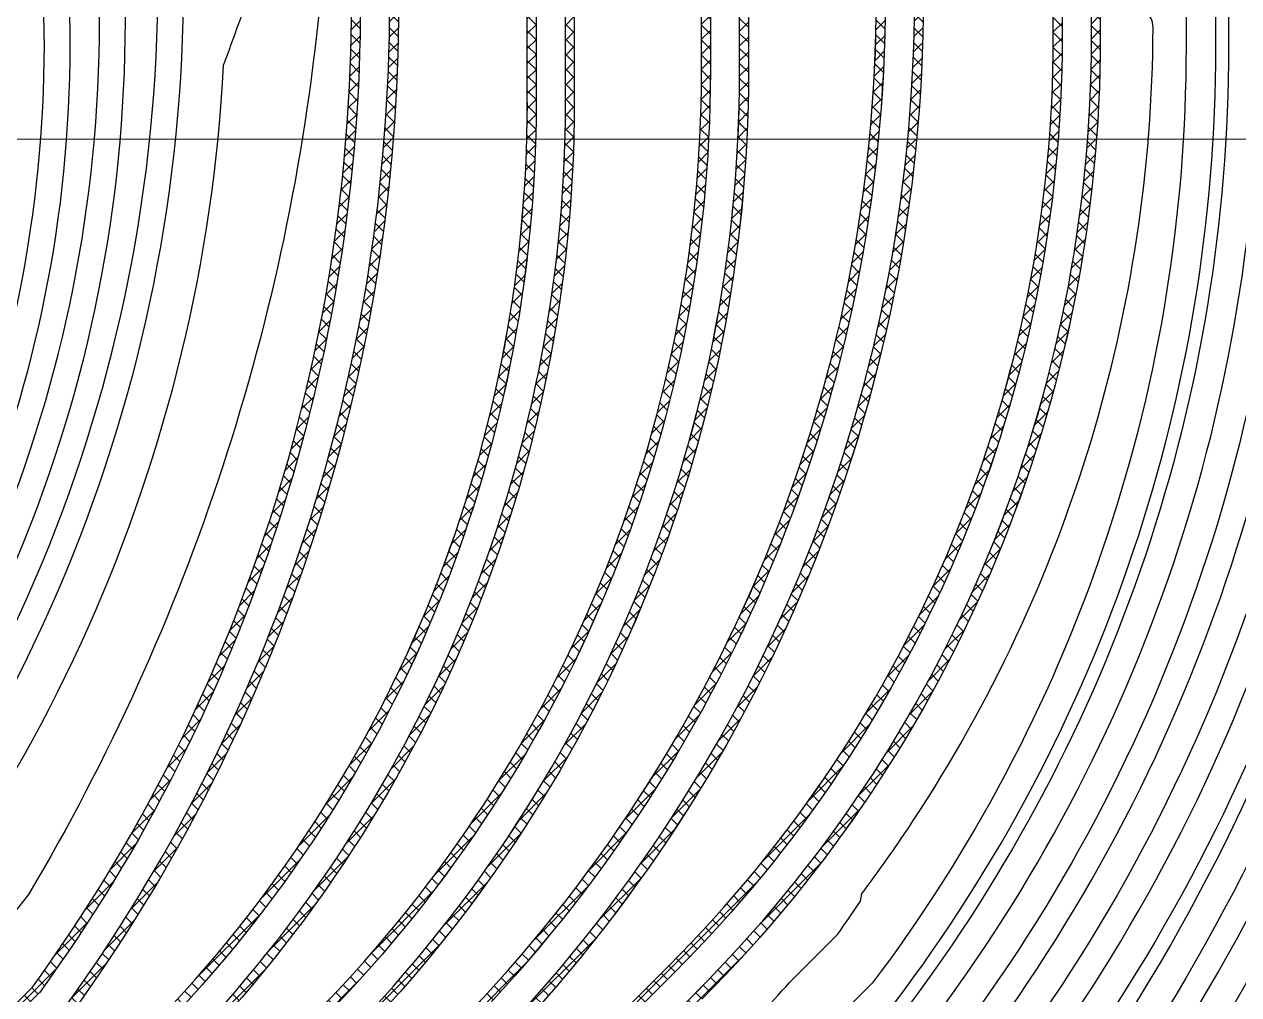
# Model space of a CAD drawing. Extents: x 3811 to 4077, y -444 to -307.
# Drawn here: x 3963.96 to 3971.24, y -383.53 to -377.71 of the extents above; entities that cross this region are included whole.
import ezdxf

# ---------------------------------------------------------------- set-up
doc = ezdxf.new("R2010")
doc.units = 0
doc.layers.add('gbr-dxf', color=7, linetype='Continuous')
doc.layers.add('備註', color=1, linetype='Continuous', lineweight=9)

# ---------------------------------------------------------------- blocks, each defined once
blk = doc.blocks.new('1')
at = {"layer": '備註', "linetype": 'Continuous'}
h = blk.add_hatch(dxfattribs=at)
h.set_pattern_fill('ANSI37', color=3, scale=0.02, style=0)
h.paths.add_polyline_path([(4286.9204, -448.5773), (4286.9204, -445.413, -0.038469), (4286.9207, -445.409, -0.005741), (4286.9224, -445.2641, -0.012911), (4286.9224, -445.263, -0.192745), (4288.774, -440.9383), (4288.7742, -440.9381), (4290.6805, -439.0318, -0.022179), (4290.6819, -439.0301, -0.012999), (4290.6827, -439.0293, 0.198866), (4293.0571, -433.2981, -0.012999), (4293.057, -433.2969), (4293.057, -433.0422, 0.126703), (4293.0538, -433.0328, -0.238292), (4293.0451, -432.9984), (4293.0501, -432.9758), (4293.0503, -432.9752, -0.002638), (4293.0512, -432.9711, 0.052598), (4293.0607, -432.8805, -0.01044), (4293.0608, -432.8791, 0.052723), (4293.0509, -432.7883, -0.061206), (4293.0482, -432.7668), (4293.0482, -432.7668), (4293.0482, -432.2334), (4293.226, -432.2334), (4293.226, -432.6749, -0.009209), (4293.226, -432.6779), (4293.226, -432.7668, -0.169291), (4293.2068, -432.822, 0.043546), (4293.1661, -432.8856, 0.006989), (4293.1641, -432.8943), (4293.1641, -432.8943, 0.108919), (4293.1586, -432.9009, -0.041884), (4293.1584, -432.9012, 0.053171), (4293.1281, -432.9882, -0.002636), (4293.1272, -432.9923, -0.011867), (4293.1268, -432.9938), (4293.1219, -433.0155, -0.117232), (4293.114, -433.0319), (4293.114, -433.0319, 0.146349), (4293.11, -433.0427), (4293.11, -433.2957, -0.012999), (4293.1101, -433.2969, -0.198807), (4290.7224, -439.0646, -0.03099), (4290.7202, -439.067), (4290.7202, -439.067), (4288.8117, -440.9756), (4288.8114, -440.9758, 0.192697), (4286.9754, -445.2631, -0.012911), (4286.9754, -445.2642, 0.005907), (4286.9737, -445.4121, -0.050361), (4286.9734, -445.4173), (4286.9734, -448.5585, -0.036092), (4286.9734, -448.5587, 0.180687), (4286.9787, -448.5717), (4286.9936, -448.5865, -0.042428), (4286.9938, -448.5867, 0.147346), (4287.0042, -448.5918, -0.171376), (4287.028, -448.6026, 0.128411), (4287.1599, -448.6765, -0.015423), (4287.162, -448.6771, -0.266442), (4287.2236, -448.7407, 0.071546), (4287.2262, -448.7457), (4287.2263, -448.7457), (4287.2263, -448.7605, -0.007106), (4287.2263, -448.7626), (4287.2263, -449.0124, -0.007121), (4287.2263, -449.0145), (4287.2263, -449.2791), (4287.0485, -449.2791), (4287.0485, -449.2735), (4287.0485, -449.2735), (4287.0485, -448.7767, 0.118025), (4286.9734, -448.6595, -0.183096), (4286.9614, -448.6343, 0.134987), (4286.9568, -448.6247), (4286.9291, -448.597, -0.212453)])
h.paths.add_polyline_path([(4286.6817, -448.5885, -0.027768), (4286.6918, -448.6181), (4286.6918, -448.6218, 0.063503), (4286.6926, -448.6284), (4286.7018, -448.6818, -0.010797), (4286.7021, -448.6938, 0.010183), (4286.7021, -448.6951), (4286.7021, -448.6954, -0.108314), (4286.6996, -448.7036), (4286.6995, -448.7038), (4286.6995, -448.7038, 0.215605), (4286.6995, -448.7059), (4286.699, -448.7361, 0.0273), (4286.6985, -448.7457), (4286.6985, -448.7457), (4286.6985, -448.7457), (4286.6985, -448.7655), (4286.6985, -448.7655), (4286.6985, -449.2735), (4286.6985, -449.2735), (4286.6985, -449.2791), (4286.8763, -449.2791), (4286.8763, -449.0145, 0.007121), (4286.8763, -449.0124), (4286.8763, -448.7457, 0.228558), (4286.8428, -448.6761), (4286.8424, -448.6758, -0.131355), (4286.7549, -448.559, 0.079704), (4286.7485, -448.5484, -0.146239), (4286.7448, -448.5375, 0.036092), (4286.7448, -448.5373), (4286.7448, -445.2679, 0.087957), (4286.7466, -445.2589, -0.192757), (4288.6497, -440.8139), (4290.5584, -438.9052), (4290.5584, -438.9052), (4290.5585, -438.9052, 0.198869), (4292.8814, -433.298, 0.013079), (4292.8815, -433.2969), (4292.8815, -433.0426, -0.144789), (4292.8853, -433.032, 0.174547), (4292.8944, -433.0069), (4292.8944, -432.9862, 0.021595), (4292.8942, -432.9829, 0.067298), (4292.889, -432.9518, 0.081765), (4292.8841, -432.9401), (4292.8755, -432.9262, -0.042283), (4292.8691, -432.8532, 0.010351), (4292.8691, -432.8519, -0.040896), (4292.8749, -432.7812), (4292.875, -432.7804, 0.038766), (4292.8761, -432.7668), (4292.8761, -432.6779), (4292.8761, -432.2334), (4292.6983, -432.2334), (4292.6983, -432.239), (4292.6982, -432.239), (4292.6982, -432.7478), (4292.6983, -432.748), (4292.6983, -432.7668, 0.23908), (4292.7346, -432.8385, 0.06729), (4292.7351, -432.8389, -0.115876), (4292.7408, -432.8461), (4292.7408, -432.8461, -0.046487), (4292.7597, -432.9045), (4292.7807, -432.9119, -0.252788), (4292.7919, -432.9273), (4292.7925, -432.9332, 0.12341), (4292.7984, -432.9514), (4292.8009, -432.9554, 0.01812), (4292.8096, -432.9914, 0.061967), (4292.8134, -433.0003, -0.102406), (4292.8156, -433.0081, 0.03609), (4292.8156, -433.0084, 0.160481), (4292.8242, -433.0314, 0.055776), (4292.8245, -433.0319, -0.152992), (4292.8284, -433.0432, 0.036092), (4292.8285, -433.0434), (4292.8285, -433.2958, 0.01306), (4292.8284, -433.2969, -0.198906), (4290.521, -438.8677), (4290.521, -438.8677), (4290.521, -438.8677), (4288.6122, -440.7765), (4288.6121, -440.7765), (4288.6121, -440.7765, 0.192447), (4286.6938, -445.2499, 0.098806), (4286.6918, -445.2601), (4286.6918, -448.5373, 0.037059), (4286.6918, -448.5376, -0.152635), (4286.6878, -448.5488, 0.27377)])
h.paths.add_polyline_path([(4283.8869, -448.557, -0.172995), (4283.8958, -448.5321), (4283.8958, -448.532, 0.146349), (4283.8998, -448.5212), (4283.8998, -446.4176, -0.040138), (4283.9001, -446.4134, -0.198769), (4286.2625, -440.714), (4286.2627, -440.7138), (4287.5098, -439.4667), (4287.5098, -439.4666), (4287.5098, -439.4666, 0.198907), (4289.9036, -433.6873, -0.016872), (4289.9037, -433.6857), (4289.9037, -432.973, -0.036092), (4289.9036, -432.9727, 0.141335), (4289.9002, -432.9621, -0.212319), (4289.891, -432.9315), (4289.9029, -432.8387), (4289.9002, -432.786, -0.054356), (4289.8981, -432.7668), (4289.8981, -432.6779, -0.007121), (4289.8981, -432.6758), (4289.8981, -432.239), (4289.8982, -432.239), (4289.8982, -432.2334), (4290.076, -432.2334), (4290.076, -432.7668), (4290.0759, -432.7668), (4290.0759, -432.7668, -0.3159), (4290.0172, -432.8504, 0.141143), (4290.0088, -432.8577, -0.033597), (4290.0087, -432.8578), (4289.9797, -432.9056, 0.059391), (4289.978, -432.91, -0.029996), (4289.9675, -432.949, -0.090958), (4289.9606, -432.9614), (4289.9606, -432.9614, 0.141804), (4289.9567, -432.9718), (4289.9567, -433.687, -0.016893), (4289.9566, -433.6886, -0.198865), (4287.5473, -439.5041), (4287.5473, -439.5041), (4287.5473, -439.5041), (4286.3002, -440.7512), (4286.2999, -440.7515, 0.198902), (4283.9531, -446.4175, -0.026722), (4283.953, -446.4202, -0.016159), (4283.9528, -446.4218), (4283.9528, -448.5203, -0.048029), (4283.9528, -448.5207, 0.152992), (4283.9568, -448.532), (4283.9569, -448.5321, -0.092649), (4283.9638, -448.5448, -0.002776), (4283.9648, -448.548, 0.055059), (4283.9954, -448.6144, -0.039851), (4283.9956, -448.6146, 0.137615), (4284.0038, -448.6217), (4284.0038, -448.6217), (4284.0038, -448.6218), (4284.0052, -448.6245, 0.441021), (4284.0052, -448.6245), (4284.0052, -448.6245), (4284.0139, -448.6418, 0.037742), (4284.0468, -448.6796, -0.212517), (4284.0762, -448.7457), (4284.0762, -448.8346, -0.007121), (4284.0762, -448.8367), (4284.0762, -449.2791), (4283.8984, -449.2791), (4283.8984, -449.2735), (4283.8984, -449.2735), (4283.8984, -448.7655), (4283.8984, -448.7649), (4283.8984, -448.7457), (4283.8984, -448.7457), (4283.8984, -448.7457, -0.040316), (4283.8996, -448.7314, -0.010149), (4283.8998, -448.7302), (4283.9034, -448.6386, 0.050913), (4283.8899, -448.5724), (4283.8893, -448.5705, -0.088155)])
h.paths.add_polyline_path([(4283.5483, -448.8346, 0.009209), (4283.5484, -448.8376), (4283.5484, -449.2735), (4283.5484, -449.2735), (4283.5484, -449.2791), (4283.7262, -449.2791), (4283.7262, -448.7457), (4283.7261, -448.7457, 0.019469), (4283.7259, -448.7389), (4283.731, -448.5973), (4283.731, -448.5973, -0.396062), (4283.731, -448.5972), (4283.731, -448.5956), (4283.731, -448.5955), (4283.731, -448.5955, -0.135041), (4283.7306, -448.5849), (4283.7306, -448.5847, -0.012549), (4283.7352, -448.5689, 0.254191), (4283.7282, -448.532), (4283.7282, -448.532, -0.146437), (4283.7243, -448.5212), (4283.7243, -446.4177, 0.016923), (4283.7242, -446.4161, -0.198862), (4286.1381, -440.5897), (4286.1383, -440.5895), (4287.3855, -439.3423), (4287.3855, -439.3423), (4287.3855, -439.3423, 0.198917), (4289.7281, -433.6871, 0.016923), (4289.728, -433.6854), (4289.728, -433.0099, -0.152918), (4289.732, -432.9987), (4289.732, -432.9987, 0.175279), (4289.7409, -432.9734), (4289.7409, -432.9508, 0.145547), (4289.7353, -432.9291), (4289.7249, -432.8514), (4289.7257, -432.7734, 0.018935), (4289.7259, -432.7668), (4289.7259, -432.7668), (4289.7259, -432.7668), (4289.7259, -432.747), (4289.7259, -432.239), (4289.7259, -432.2334), (4289.5481, -432.2334), (4289.5481, -432.239), (4289.5481, -432.6758, 0.007121), (4289.5481, -432.6779), (4289.5481, -432.7668, 0.194527), (4289.5731, -432.8286, -0.111015), (4289.6635, -432.9841, 0.105582), (4289.671, -432.9987), (4289.671, -432.9987, -0.152929), (4289.675, -433.01, 0.036092), (4289.675, -433.0102), (4289.675, -433.686, 0.013079), (4289.675, -433.6871, 0.020044), (4289.6751, -433.6891, -0.198851), (4287.3481, -439.3048), (4287.348, -439.3048), (4287.348, -439.3048), (4286.1008, -440.552), (4286.1006, -440.5522, 0.198871), (4283.6712, -446.4164, 0.013079), (4283.6712, -446.4175), (4283.6712, -446.4178, 0.020066), (4283.6713, -446.4198), (4283.6713, -448.5207, -0.150332), (4283.6674, -448.5318, 0.096433), (4283.6602, -448.5449, -0.122485), (4283.5758, -448.6814, 0.204905), (4283.5483, -448.7457)])
h.paths.add_polyline_path([(4285.6484, -449.2791), (4285.6484, -448.7457), (4285.6485, -448.7457), (4285.6485, -448.7457, -0.186162), (4285.6715, -448.686, -0.011402), (4285.6725, -448.6848, 0.113626), (4285.759, -448.5364, -0.002685), (4285.7601, -448.5329, -0.098981), (4285.7673, -448.5193), (4285.7673, -448.5192, 0.152897), (4285.7713, -448.508, -0.05707), (4285.7713, -448.5074), (4285.7713, -445.9316, -0.020066), (4285.7713, -445.9296, -0.198906), (4288.0516, -440.4245), (4288.0516, -440.4245), (4288.0516, -440.4245), (4289.1865, -439.2896), (4289.1865, -439.2896), (4289.1865, -439.2896, 0.198918), (4291.7675, -433.0586, -0.01306), (4291.7675, -433.0575), (4291.7675, -433.0224, -0.048029), (4291.7675, -433.022, 0.145602), (4291.7638, -433.0112, -0.124838), (4291.7554, -432.9938, -0.014226), (4291.7548, -432.9919, -0.038028), (4291.741, -432.9152), (4291.7076, -432.8549, 0.133018), (4291.7001, -432.8477, -0.293511), (4291.6482, -432.7668), (4291.6481, -432.7668), (4291.6481, -432.2334), (4291.8259, -432.2334), (4291.8259, -432.6758, -0.007106), (4291.826, -432.6779), (4291.826, -432.7668, -0.044204), (4291.8246, -432.7824), (4291.8245, -432.7831, 0.019404), (4291.8196, -432.8163), (4291.833, -432.9171, -0.04233), (4291.8333, -432.9237), (4291.8333, -432.9858, -0.171575), (4291.8246, -433.0106), (4291.8245, -433.0107, 0.152897), (4291.8205, -433.022), (4291.8205, -433.0586, -0.013079), (4291.8205, -433.0598, -0.198885), (4289.224, -439.327), (4289.224, -439.3271), (4289.2239, -439.3271), (4288.0891, -440.4619), (4288.0891, -440.462), (4288.089, -440.462, 0.198837), (4285.8243, -445.9276, -0.020022), (4285.8243, -445.9296), (4285.8243, -448.5091, 0.126649), (4285.8277, -448.5185, -0.255471), (4285.8355, -448.5554, -0.002709), (4285.8344, -448.5591, 0.019111), (4285.8274, -448.5873), (4285.8262, -448.7416, -0.011961), (4285.8263, -448.7457), (4285.8263, -448.8346, -0.009235), (4285.8262, -448.8375), (4285.8262, -449.2791)])
h.paths.add_polyline_path([(4284.5984, -449.2791), (4284.5984, -448.7457), (4284.5984, -448.7457), (4284.5984, -448.7457, -0.181251), (4284.6203, -448.6873, -0.01195), (4284.6214, -448.686, 0.113438), (4284.71, -448.5278, -0.100452), (4284.7172, -448.5139), (4284.7173, -448.5139, 0.152897), (4284.7213, -448.5026, -0.037059), (4284.7213, -448.5023), (4284.7213, -446.3639, -0.013079), (4284.7213, -446.3628, -0.198867), (4287.2147, -440.3439), (4287.2149, -440.3437), (4288.3589, -439.1997), (4288.3589, -439.1997), (4288.3589, -439.1997, 0.198919), (4290.7192, -433.5016, -0.01306), (4290.7192, -433.5005), (4290.7192, -432.9778, 0.141403), (4290.7158, -432.9672, -0.106282), (4290.7079, -432.9527, 0.037341), (4290.6916, -432.9145, 0.121014), (4290.6851, -432.9076), (4290.685, -432.9076), (4290.669, -432.8781, 0.05425), (4290.6283, -432.8336, -0.021193), (4290.626, -432.8313, -0.205959), (4290.5982, -432.7668), (4290.5981, -432.7668), (4290.5981, -432.7476), (4290.5981, -432.7475), (4290.5981, -432.239), (4290.5981, -432.239), (4290.5981, -432.2334), (4290.7759, -432.2334), (4290.7759, -432.6759, -0.006875), (4290.776, -432.6779), (4290.776, -432.7668, -0.060251), (4290.7734, -432.7879), (4290.771, -432.8319), (4290.7845, -432.935, -0.215499), (4290.7763, -432.9664), (4290.7762, -432.9665, 0.152897), (4290.7723, -432.9777, -0.037059), (4290.7722, -432.978), (4290.7722, -433.5016, -0.013079), (4290.7722, -433.5028, -0.198882), (4288.3964, -439.2372), (4288.3964, -439.2372), (4288.3964, -439.2372), (4287.2524, -440.3812), (4287.2522, -440.3814, 0.198902), (4284.7743, -446.3639, -0.01306), (4284.7743, -446.365), (4284.7743, -448.5035, 0.126611), (4284.7775, -448.5129, -0.255514), (4284.7856, -448.5498, 0.048391), (4284.771, -448.6266), (4284.7744, -448.7278, -0.050849), (4284.7762, -448.7457), (4284.7762, -448.8346, -0.009235), (4284.7762, -448.8376), (4284.7762, -449.2791)])
h.paths.add_polyline_path([(4284.9387, -448.5595, -0.250239), (4284.9458, -448.5231), (4284.9459, -448.5229, 0.152967), (4284.9498, -448.5117), (4284.9498, -446.364, -0.013079), (4284.9499, -446.3628, -0.198864), (4287.3765, -440.5057), (4287.3765, -440.5057), (4287.3765, -440.5057), (4288.5208, -439.3615), (4288.5208, -439.3614), (4288.5208, -439.3614, 0.198847), (4290.9479, -433.5039, -0.020044), (4290.9478, -433.5019), (4290.9478, -433.5017, -0.01306), (4290.9478, -433.5005), (4290.9478, -432.9511, 0.152951), (4290.9438, -432.9398, -0.039884), (4290.9437, -432.9396, -0.209268), (4290.9354, -432.9091), (4290.9379, -432.8921), (4290.9482, -432.7438), (4290.9482, -432.2334), (4291.126, -432.2334), (4291.126, -432.6757, -0.007335), (4291.126, -432.6779), (4291.126, -432.7668, -0.258233), (4291.0843, -432.8421, 0.039395), (4291.0598, -432.861), (4291.0109, -432.9456), (4291.0109, -432.9456, 0.259695), (4291.0009, -432.9622, -0.034686), (4291.0008, -432.9628), (4291.0008, -433.5002, -0.016923), (4291.0009, -433.5019, -0.198912), (4288.5583, -439.3989), (4288.5582, -439.3989), (4288.5582, -439.3989), (4287.414, -440.5432), (4287.4139, -440.5432), (4287.4139, -440.5432, 0.198899), (4285.0029, -446.3639, -0.01306), (4285.0028, -446.3651), (4285.0028, -448.5112, -0.048029), (4285.0029, -448.5116, 0.14893), (4285.0067, -448.5226, -0.099394), (4285.014, -448.5362, 0.061896), (4285.0513, -448.6191, 0.069304), (4285.0552, -448.6229), (4285.0554, -448.623), (4285.0608, -448.634, 0.043693), (4285.1013, -448.6839, -0.017871), (4285.103, -448.6858, -0.186699), (4285.1262, -448.7457), (4285.1263, -448.7457), (4285.1263, -449.2791), (4284.9485, -449.2791), (4284.9485, -449.2735), (4284.9485, -448.8378, -0.009209), (4284.9484, -448.8348), (4284.9484, -448.7457, -0.018469), (4284.9486, -448.7393), (4284.9508, -448.6128), (4284.9508, -448.6128, 0.014957), (4284.9507, -448.6118, 0.036518)])
h.paths.add_polyline_path([(4282.4984, -448.7457), (4282.4984, -448.8346), (4282.4984, -449.2791), (4282.6762, -449.2791), (4282.6762, -449.2735), (4282.6762, -449.2735), (4282.6762, -448.7655), (4282.6762, -448.7655), (4282.6762, -448.7457, 0.030518), (4282.6755, -448.7349), (4282.6747, -448.5969, -0.027525), (4282.6844, -448.5535, 0.002633), (4282.6855, -448.5498, 0.255399), (4282.6774, -448.5129, -0.137907), (4282.6742, -448.5026), (4282.6742, -446.3275, 0.01306), (4282.6742, -446.3264, -0.198907), (4284.9527, -440.8254), (4284.9527, -440.8254), (4284.9527, -440.8254), (4286.7469, -439.0312, 0.041596), (4286.7497, -439.0279, 0.15799), (4288.6742, -433.0893, 0.020066), (4288.6741, -433.0874), (4288.6741, -433.0104, 0.05707), (4288.6742, -433.0099, -0.152897), (4288.6782, -432.9986, 0.173258), (4288.6871, -432.9737), (4288.6871, -432.9456, 0.050081), (4288.6863, -432.9378), (4288.6708, -432.8219), (4288.673, -432.7893, 0.064351), (4288.6759, -432.7668), (4288.6759, -432.747), (4288.6759, -432.6779), (4288.6759, -432.239), (4288.6759, -432.2334), (4288.4981, -432.2334), (4288.4981, -432.239), (4288.4981, -432.6779), (4288.4981, -432.747), (4288.4981, -432.7668, 0.180381), (4288.5198, -432.825, 0.01427), (4288.5212, -432.8265, -0.04928), (4288.5686, -432.8905), (4288.569, -432.8912, 0.118045), (4288.5695, -432.8923, -0.027346), (4288.5707, -432.894, -0.060362), (4288.6095, -432.9834, 0.110384), (4288.6172, -432.9987, -0.146233), (4288.6211, -433.0094), (4288.6211, -433.0894, 0.020044), (4288.6212, -433.0914, -0.157884), (4286.708, -438.9951), (4284.9152, -440.7879), (4284.9152, -440.7879), (4284.9152, -440.7879, 0.198869), (4282.6212, -446.3252, 0.013079), (4282.6212, -446.3264), (4282.6212, -448.5026, -0.152897), (4282.6172, -448.5139), (4282.6171, -448.514, 0.100206), (4282.6099, -448.5278, 0.002647), (4282.6088, -448.5315, -0.110971), (4282.5214, -448.686, 0.010784), (4282.5204, -448.687, 0.182088)])
h.paths.add_polyline_path([(4282.8387, -448.5595, 0.002676), (4282.8397, -448.5628, -0.008691), (4282.8431, -448.5749), (4282.8483, -448.7655), (4282.8483, -449.2735), (4282.8483, -449.2735), (4282.8483, -449.2791), (4283.0261, -449.2791), (4283.0261, -448.8346), (4283.0261, -448.7457, 0.195254), (4283.001, -448.6837, -0.115352), (4282.915, -448.5397, 0.002713), (4282.9139, -448.5362, 0.095115), (4282.907, -448.5232, 0.040767), (4282.9068, -448.5229, -0.152992), (4282.9028, -448.5116, 0.036092), (4282.9028, -448.5113), (4282.9028, -446.3274, 0.03042), (4282.9028, -446.3243, -0.198847), (4285.1144, -440.987), (4285.1145, -440.987), (4285.1145, -440.987), (4286.9214, -439.18, 0.040674), (4286.9242, -439.1768, 0.15841), (4288.9028, -433.0905, 0.013079), (4288.9028, -433.0893), (4288.9028, -432.9748, -0.152234), (4288.9071, -432.9637, 0.095505), (4288.9145, -432.9508, 0.019977), (4288.9225, -432.9245, -0.219672), (4288.9341, -432.9124), (4288.9342, -432.9124), (4288.9659, -432.8552), (4288.9659, -432.8551, -0.140609), (4288.974, -432.8476), (4288.9742, -432.8475, 0.29281), (4289.0259, -432.7668), (4289.0259, -432.6779, 0.006875), (4289.0259, -432.6759), (4289.0259, -432.239), (4289.0259, -432.2334), (4288.8481, -432.2334), (4288.8481, -432.239), (4288.8481, -432.747), (4288.8481, -432.7668), (4288.8481, -432.7668, 0.056627), (4288.8503, -432.7867, -0.026278), (4288.8541, -432.8145), (4288.8383, -432.9327, 0.198048), (4288.8459, -432.9617, 0.04083), (4288.8461, -432.962, -0.145886), (4288.8497, -432.9728, 0.058027), (4288.8498, -432.9733), (4288.8498, -433.0882, 0.01306), (4288.8498, -433.0894, -0.158386), (4286.8825, -439.144), (4285.077, -440.9495), (4285.077, -440.9495), (4285.077, -440.9495, 0.198917), (4282.8498, -446.3263, 0.016923), (4282.8498, -446.328), (4282.8498, -448.5121, -0.144789), (4282.8459, -448.5228, 0.252674)])
h.paths.add_polyline_path([(4285.9889, -448.569, -0.2567), (4285.9961, -448.5317, 0.139935), (4285.9999, -448.5215), (4285.9999, -445.9299, -0.013079), (4285.9999, -445.9287, -0.198872), (4288.2134, -440.5862), (4288.2134, -440.5862), (4288.2134, -440.5862), (4289.3482, -439.4514, 0.198911), (4291.996, -433.059, -0.017024), (4291.9961, -433.0573), (4291.9961, -433.0134, -0.048029), (4291.996, -433.013, 0.152992), (4291.9921, -433.0017), (4291.9921, -433.0017, -0.186251), (4291.9832, -432.9748), (4291.9832, -432.9492, -0.043586), (4291.9838, -432.9424), (4292.0023, -432.8113), (4292.0013, -432.7976, 0.010184), (4291.9993, -432.7807, -0.039382), (4291.9982, -432.7668), (4291.9982, -432.6779, -0.007121), (4291.9982, -432.6758), (4291.9982, -432.2334), (4292.176, -432.2334), (4292.176, -432.7668), (4292.176, -432.7668), (4292.176, -432.7668, -0.264407), (4292.1325, -432.8432, 0.118492), (4292.1262, -432.8501), (4292.1262, -432.8501), (4292.1122, -432.8768), (4292.0967, -432.8923), (4292.0967, -432.8923, 0.213294), (4292.0832, -432.9015, 0.007572), (4292.0771, -432.9128, -0.03781), (4292.0607, -432.9867, -0.107864), (4292.0531, -433.0016), (4292.0531, -433.0017, 0.152897), (4292.0491, -433.0129), (4292.0491, -433.0586, -0.016893), (4292.049, -433.0603, -0.198872), (4289.3858, -439.4888), (4289.3858, -439.4888), (4288.2509, -440.6237), (4288.2509, -440.6237), (4288.2509, -440.6237, 0.198911), (4286.0529, -445.9298, -0.01306), (4286.0529, -445.931), (4286.0529, -448.5202, -0.048029), (4286.0529, -448.5206, 0.152992), (4286.0569, -448.5319), (4286.0569, -448.5319, -0.108794), (4286.0646, -448.547), (4286.0649, -448.548, 0.120342), (4286.1492, -448.6819, -0.011273), (4286.1502, -448.6829, -0.198693), (4286.1762, -448.7457), (4286.1762, -448.8346), (4286.1762, -449.2791), (4285.9984, -449.2791), (4285.9984, -448.8346), (4285.9984, -448.7457, -0.037571), (4285.9994, -448.7325), (4286.0018, -448.6362), (4286.0018, -448.6362), (4286.0018, -448.6362, 0.081875), (4286.0024, -448.6297, 0.04431), (4285.9899, -448.5722, -0.002781)])
at = {"layer": 'gbr-dxf', "color": 3, "linetype": 'Continuous'}
for points in [[(4284.9152, -440.7879), (4286.708, -438.9951, 0.157884), (4288.6212, -433.0914, -0.020044), (4288.6211, -433.0894), (4288.6211, -433.0094, 0.146233), (4288.6172, -432.9987, -0.110384), (4288.6095, -432.9834, 0.060362), (4288.5707, -432.894, 0.027346), (4288.5695, -432.8923, -0.118045), (4288.569, -432.8912), (4288.5686, -432.8905, 0.04928), (4288.5212, -432.8265, -0.01427), (4288.5198, -432.825, -0.180381), (4288.4981, -432.7668), (4288.4981, -432.747), (4288.4981, -432.6779), (4288.4981, -432.239), (4288.4981, -432.2334), (4288.6759, -432.2334), (4288.6759, -432.239)], [(4286.8825, -439.144, 0.158386), (4288.8498, -433.0894, -0.01306), (4288.8498, -433.0882), (4288.8498, -432.9733, -0.058027), (4288.8497, -432.9728, 0.145886), (4288.8461, -432.962, -0.04083), (4288.8459, -432.9617, -0.198048), (4288.8383, -432.9327), (4288.8541, -432.8145, 0.026278), (4288.8503, -432.7867, -0.056627), (4288.8481, -432.7668), (4288.8481, -432.7668), (4288.8481, -432.747), (4288.8481, -432.239), (4288.8481, -432.2334), (4289.0259, -432.2334), (4289.0259, -432.239)], [(4289.0259, -432.239), (4289.0259, -432.6759, -0.006875), (4289.0259, -432.6779), (4289.0259, -432.7668, -0.29281), (4288.9742, -432.8475), (4288.974, -432.8476, 0.140609), (4288.9659, -432.8551), (4288.9659, -432.8552), (4288.9342, -432.9124), (4288.9341, -432.9124, 0.219672), (4288.9225, -432.9245, -0.019977), (4288.9145, -432.9508, -0.095505), (4288.9071, -432.9637, 0.152234), (4288.9028, -432.9748), (4288.9028, -433.0893, -0.013079), (4288.9028, -433.0905, -0.15841), (4286.9242, -439.1768, -0.040674)], [(4287.3481, -439.3048, 0.198851), (4289.6751, -433.6891, -0.020044), (4289.675, -433.6871, -0.013079), (4289.675, -433.686), (4289.675, -433.0102, -0.036092), (4289.675, -433.01, 0.152929), (4289.671, -432.9987), (4289.671, -432.9987, -0.105582), (4289.6635, -432.9841, 0.111015), (4289.5731, -432.8286, -0.194527), (4289.5481, -432.7668), (4289.5481, -432.6779, -0.007121), (4289.5481, -432.6758), (4289.5481, -432.239), (4289.5481, -432.2334), (4289.7259, -432.2334), (4289.7259, -432.239)], [(4287.5098, -439.4666, 0.198907), (4289.9036, -433.6873, -0.016872), (4289.9037, -433.6857), (4289.9037, -432.973, -0.036092)], [(4289.9567, -432.9718), (4289.9567, -433.687, -0.016893), (4289.9566, -433.6886, -0.198865), (4287.5473, -439.5041)], [(4288.3589, -439.1997, 0.198919), (4290.7192, -433.5016, -0.01306), (4290.7192, -433.5005), (4290.7192, -432.9778, 0.141403)], [(4290.7722, -432.978), (4290.7722, -433.5016, -0.013079), (4290.7722, -433.5028, -0.198882), (4288.3964, -439.2372)], [(4288.5208, -439.3614, 0.198847), (4290.9479, -433.5039, -0.020044), (4290.9478, -433.5019), (4290.9478, -433.5017, -0.01306), (4290.9478, -433.5005), (4290.9478, -432.9511, 0.152951)], [(4291.0008, -432.9628), (4291.0008, -433.5002, -0.016923), (4291.0009, -433.5019, -0.198912), (4288.5583, -439.3989)], [(4289.1865, -439.2896, 0.198918), (4291.7675, -433.0586, -0.01306)], [(4291.8205, -433.0598, -0.198885), (4289.224, -439.327)], [(4289.3482, -439.4514, 0.198911), (4291.996, -433.059, -0.017024)], [(4292.049, -433.0603, -0.198872), (4289.3858, -439.4888)], [(4288.6122, -440.7765), (4290.521, -438.8677), (4290.521, -438.8677), (4290.521, -438.8677, 0.198906), (4292.8284, -433.2969, -0.01306), (4292.8285, -433.2958), (4292.8285, -433.0434, -0.036092)], [(4288.7742, -440.9381), (4290.6805, -439.0318, -0.022179), (4290.6819, -439.0301, -0.012999), (4290.6827, -439.0293, 0.198866), (4293.0571, -433.2981, -0.012999), (4293.057, -433.2969), (4293.057, -433.0422, 0.126703)], [(4293.11, -433.0427), (4293.11, -433.2957, -0.012999), (4293.1101, -433.2969, -0.198807), (4290.7224, -439.0646, -0.03099)], [(4292.8761, -432.6779), (4292.8761, -432.7668, -0.038766), (4292.875, -432.7804), (4292.8749, -432.7812, 0.040896), (4292.8691, -432.8519, -0.010351), (4292.8691, -432.8532, 0.042283), (4292.8755, -432.9262), (4292.8841, -432.9401, -0.081765), (4292.889, -432.9518, -0.067298), (4292.8942, -432.9829, -0.021595), (4292.8944, -432.9862), (4292.8944, -433.0069, -0.174547), (4292.8853, -433.032, 0.144789), (4292.8815, -433.0426), (4292.8815, -433.2969, -0.013079), (4292.8814, -433.298, -0.198869), (4290.5585, -438.9052), (4290.5584, -438.9052), (4290.5584, -438.9052), (4288.6497, -440.8139, 0.192757)], [(4288.6759, -432.747), (4288.6759, -432.7668, -0.064351), (4288.673, -432.7893), (4288.6708, -432.8219), (4288.6863, -432.9378, -0.050081), (4288.6871, -432.9456), (4288.6871, -432.9737, -0.173258), (4288.6782, -432.9986, 0.152897), (4288.6742, -433.0099, -0.05707), (4288.6741, -433.0104), (4288.6741, -433.0874, -0.020066), (4288.6742, -433.0893, -0.15799), (4286.7497, -439.0279, -0.041596), (4286.7469, -439.0312), (4284.9527, -440.8254)], [(4289.7259, -432.747), (4289.7259, -432.7668), (4289.7259, -432.7668), (4289.7259, -432.7668, -0.018935), (4289.7257, -432.7734), (4289.7249, -432.8514), (4289.7353, -432.9291, -0.145547), (4289.7409, -432.9508), (4289.7409, -432.9734, -0.175279), (4289.732, -432.9987), (4289.732, -432.9987, 0.152918), (4289.728, -433.0099), (4289.728, -433.6854, -0.016923), (4289.7281, -433.6871, -0.198917), (4287.3855, -439.3423)]]:
    blk.add_lwpolyline(points, format="xyb", dxfattribs=at)

msp = doc.modelspace()

# ---------------------------------------------------------------- linework, layer by layer
at = {"layer": 'gbr-dxf', "linetype": 'Continuous'}
for points in [[(3959.3339, -393.0055, -0.007248), (3959.334, -393), (3959.334, -391.7847), (3959.334, -391.7847), (3959.334, -389.6834), (3959.5946, -387.9676), (3960.0442, -386.8495), (3961.0444, -385.5125), (3962.381, -384.1759, 0.185228), (3965.1544, -377.9514, 0.004309), (3965.3345, -377.4513, -0.1364), (3965.3728, -377.3494), (3965.3729, -377.3494, -0.058783), (3965.4052, -377.3146, 0.216588), (3965.448, -377.2204), (3965.448, -377.2198), (3965.448, -376.7269), (3965.448, -376.7213), (3965.6258, -376.7213), (3965.6258, -376.7269)], [(3965.6258, -376.7269), (3965.6258, -377.2191, -0.014748), (3965.6259, -377.2204, 0.218593), (3965.6694, -377.3152, -0.014748), (3965.6703, -377.316, -0.216981), (3965.7401, -377.4693, -0.080329), (3965.7298, -377.5333, -0.001554), (3965.7292, -377.595), (3965.7292, -377.5955, -0.109709), (3963.9842, -382.9265), (3962.8196, -384.401), (3961.8285, -385.3921, 0.198219), (3959.73, -390.4397), (3959.73, -392.9415, -0.080301), (3959.7403, -393.0055, -0.213625), (3959.6725, -393.1571, 0.042382), (3959.6703, -393.1596), (3959.6703, -393.1596), (3959.653, -393.177, 0.164302), (3959.6261, -393.2523), (3959.6261, -393.5002)], [(3960.2781, -385.2081), (3962.0139, -383.4723), (3962.0143, -383.4719, 0.198883), (3964.4106, -377.6857, -0.007678), (3964.4107, -377.6838), (3964.4107, -377.6827, -0.007678), (3964.4107, -377.6807), (3964.4107, -377.3006, -0.136445), (3964.3979, -377.2547), (3964.3979, -377.1658, -0.00941), (3964.398, -377.1627), (3964.398, -376.7269), (3964.398, -376.7269), (3964.398, -376.7212), (3964.5758, -376.7212), (3964.5758, -377.2546), (3964.5757, -377.2546), (3964.5757, -377.2547, -0.135872), (3964.5631, -377.3004), (3964.5631, -377.6827, -0.007678), (3964.5631, -377.6846), (3964.5631, -377.6857, -0.007698), (3964.563, -377.6876, -0.198823), (3962.1221, -383.5797)], [(3961.884, -383.1323, 0.198883), (3964.0795, -377.8312, -0.007646), (3964.0795, -377.8292, 0.00292), (3964.079, -377.7425), (3964.0789, -377.7414), (3964.0688, -377.3174, 0.134672), (3964.0653, -377.3074), (3964.0653, -377.3074, -0.16021), (3964.048, -377.2547), (3964.048, -377.1658), (3964.048, -376.7213), (3964.2258, -376.7213), (3964.2258, -376.7268), (3964.2258, -376.7268), (3964.2258, -377.2348), (3964.2258, -377.2348), (3964.2258, -377.2547, -0.087598), (3964.2204, -377.2851), (3964.2314, -377.7398, -0.010279), (3964.2314, -377.7426, -0.002921), (3964.2319, -377.8311, -0.007711), (3964.2319, -377.8331, -0.198818), (3961.9918, -383.2401)], [(3962.0936, -383.8877, 0.198914), (3964.7607, -377.4488, -0.007678), (3964.7607, -377.4468), (3964.7607, -377.4457, -0.007678), (3964.7607, -377.4437), (3964.7607, -377.3006, -0.136419), (3964.748, -377.2547), (3964.748, -377.1658), (3964.748, -376.7213), (3964.9258, -376.7213), (3964.9258, -376.7269), (3964.9258, -376.7269), (3964.9258, -377.2349), (3964.9258, -377.2349), (3964.9258, -377.2547, -0.13588), (3964.9131, -377.3004), (3964.9131, -377.4457, -0.007678), (3964.9131, -377.4476), (3964.9131, -377.4488, -0.007698), (3964.9131, -377.4507, -0.19886), (3962.2013, -383.9955)], [(3962.2152, -385.2758), (3964.008, -383.483, 0.157884), (3965.9212, -377.5793, -0.020044), (3965.9211, -377.5773), (3965.9211, -377.4973, 0.146233), (3965.9172, -377.4865, -0.110384), (3965.9094, -377.4712, 0.060362), (3965.8706, -377.3818, 0.027346), (3965.8694, -377.3801, -0.118045), (3965.8689, -377.3791), (3965.8686, -377.3783, 0.04928), (3965.8211, -377.3144, -0.01427), (3965.8198, -377.3128, -0.180381), (3965.7981, -377.2546), (3965.7981, -377.2348), (3965.7981, -377.1657), (3965.7981, -376.7268), (3965.7981, -376.7212), (3965.9759, -376.7212), (3965.9759, -376.7268)], [(3964.1825, -383.6319, 0.158386), (3966.1498, -377.5772, -0.01306), (3966.1498, -377.5761), (3966.1498, -377.4612, -0.058027), (3966.1497, -377.4607, 0.145886), (3966.1461, -377.4498, -0.04083), (3966.1459, -377.4496, -0.198048), (3966.1382, -377.4206), (3966.1541, -377.3023, 0.026278), (3966.1503, -377.2746, -0.056627), (3966.148, -377.2547), (3966.148, -377.2547), (3966.148, -377.2349), (3966.148, -376.7269), (3966.148, -376.7213), (3966.3258, -376.7213), (3966.3258, -376.7269)], [(3966.3258, -376.7269), (3966.3258, -377.1638, -0.006875), (3966.3258, -377.1658), (3966.3258, -377.2547, -0.29281), (3966.2741, -377.3354), (3966.274, -377.3355, 0.140609), (3966.2659, -377.343), (3966.2658, -377.3431), (3966.2341, -377.4003), (3966.2341, -377.4003, 0.219672), (3966.2225, -377.4124, -0.019977), (3966.2145, -377.4387, -0.095505), (3966.207, -377.4516, 0.152234), (3966.2028, -377.4627), (3966.2028, -377.5772, -0.013079), (3966.2028, -377.5784, -0.15841), (3964.2241, -383.6647, -0.040674)], [(3964.648, -383.7927, 0.198851), (3966.975, -378.177, -0.020044), (3966.9749, -378.175, -0.013079), (3966.975, -378.1738), (3966.975, -377.4981, -0.036092), (3966.9749, -377.4978, 0.152929), (3966.971, -377.4866), (3966.971, -377.4865, -0.105582), (3966.9634, -377.4719, 0.111015), (3966.873, -377.3165, -0.194527), (3966.8481, -377.2547), (3966.8481, -377.1658, -0.007121), (3966.8481, -377.1637), (3966.8481, -376.7269), (3966.8481, -376.7213), (3967.0259, -376.7213), (3967.0259, -376.7269)], [(3970.176, -377.1657), (3970.176, -377.2546, -0.038766), (3970.175, -377.2683), (3970.1748, -377.2691, 0.040896), (3970.169, -377.3398, -0.010351), (3970.169, -377.3411, 0.042283), (3970.1754, -377.4141), (3970.184, -377.4279, -0.081765), (3970.1889, -377.4397, -0.067298), (3970.1942, -377.4708, -0.021595), (3970.1943, -377.4741), (3970.1943, -377.4948, -0.174547), (3970.1853, -377.5199, 0.144789), (3970.1814, -377.5305), (3970.1814, -377.7848, -0.013079), (3970.1814, -377.7859, -0.198869), (3967.8584, -383.3931), (3967.8584, -383.3931), (3967.8584, -383.3931), (3965.9497, -385.3018, 0.192757)], [(3965.9759, -377.2348), (3965.9759, -377.2546, -0.064351), (3965.973, -377.2772), (3965.9707, -377.3097), (3965.9863, -377.4257, -0.050081), (3965.9871, -377.4335), (3965.9871, -377.4615, -0.173258), (3965.9781, -377.4865, 0.152897), (3965.9742, -377.4978, -0.05707), (3965.9741, -377.4983), (3965.9741, -377.5752, -0.020066), (3965.9742, -377.5772, -0.15799), (3964.0497, -383.5158, -0.041596), (3964.0468, -383.5191), (3962.2527, -385.3133)], [(3967.0259, -377.2349), (3967.0259, -377.2547), (3967.0259, -377.2547), (3967.0259, -377.2547, -0.018935), (3967.0256, -377.2613), (3967.0248, -377.3393), (3967.0352, -377.417, -0.145547), (3967.0408, -377.4387), (3967.0408, -377.4613, -0.175279), (3967.032, -377.4865), (3967.0319, -377.4865, 0.152918), (3967.028, -377.4978), (3967.028, -378.1733, -0.016923), (3967.028, -378.1749, -0.198917), (3964.6855, -383.8301)], [(3964.8098, -383.9545, 0.198907), (3967.2036, -378.1752, -0.016872), (3967.2036, -378.1736), (3967.2036, -377.4608, -0.036092)], [(3967.2566, -377.4597), (3967.2566, -378.1749, -0.016893), (3967.2566, -378.1765, -0.198865), (3964.8472, -383.992)], [(3965.6589, -383.6876, 0.198919), (3968.0192, -377.9895, -0.01306), (3968.0192, -377.9884), (3968.0192, -377.4656, 0.141403)], [(3968.0722, -377.4659), (3968.0722, -377.9895, -0.013079), (3968.0722, -377.9906, -0.198882), (3965.6964, -383.725)], [(3965.8207, -383.8493, 0.198847), (3968.2478, -377.9918, -0.020044), (3968.2477, -377.9898), (3968.2477, -377.9895, -0.01306), (3968.2478, -377.9884), (3968.2478, -377.439, 0.152951)], [(3968.3008, -377.4506), (3968.3008, -377.9881, -0.016923), (3968.3008, -377.9897, -0.198912), (3965.8582, -383.8868)], [(3969.1777, -383.576, 0.163331), (3971.1024, -377.8441, -0.01403), (3971.1023, -377.8422), (3971.1023, -377.4526)], [(3971.1785, -377.4545), (3971.1785, -377.8408, -0.014135), (3971.1786, -377.8427, -0.16344), (3969.2369, -383.6241, -0.035118)], [(3965.9122, -385.2643), (3967.8209, -383.3556), (3967.8209, -383.3556), (3967.8209, -383.3556, 0.198906), (3970.1284, -377.7848, -0.01306), (3970.1284, -377.7836), (3970.1284, -377.5313, -0.036092)], [(3966.0741, -385.426), (3967.9804, -383.5197, -0.022179), (3967.9819, -383.518, -0.012999), (3967.9827, -383.5171, 0.198866), (3970.357, -377.7859, -0.012999), (3970.357, -377.7848), (3970.357, -377.5301, 0.126703)], [(3966.4864, -383.7774, 0.198918), (3969.0674, -377.5465, -0.01306)], [(3969.1204, -377.5476, -0.198885), (3966.5239, -383.8149)], [(3966.6482, -383.9393, 0.198911), (3969.296, -377.5469, -0.017024)], [(3969.349, -377.5481, -0.198872), (3966.6857, -383.9767)], [(3970.41, -377.5305), (3970.41, -377.7836, -0.012999), (3970.41, -377.7848, -0.198807), (3968.0223, -383.5525, -0.03099)], [(3970.924, -377.6488), (3970.924, -377.8434, -0.160552), (3969.0965, -383.387), (3969.0429, -383.4586), (3967.0811, -385.4206)], [(3968.1717, -383.8536, 0.015729), (3968.5471, -383.4535), (3968.8344, -383.1662, 0.006314), (3968.9718, -382.9671), (3968.9812, -382.9201, 0.009424), (3969.1735, -382.6537), (3969.174, -382.6526, 0.00569), (3969.285, -382.4886, 0.145595), (3970.7266, -377.7267, -0.014386), (3970.7266, -377.7255, 0.243215), (3970.6738, -377.6235, -0.250341)], [(3972.8689, -377.7308, -0.161259), (3970.3231, -384.8952, -0.03053), (3970.316, -384.9033, -0.017073), (3970.3117, -384.9073), (3967.7712, -387.4478), (3967.7708, -387.4482, 0.198641), (3966.5483, -390.3965, -0.010853), (3966.5484, -390.4002), (3966.5484, -392.7722, 0.190146), (3966.5703, -392.8227), (3967.1779, -393.4303, -0.198959), (3967.1925, -393.4656), (3967.1925, -395.2382, -0.199561), (3967.1777, -395.2736), (3966.7773, -395.6722, -0.198397), (3966.7421, -395.6867), (3964.5629, -395.6867, -0.198766), (3964.5276, -395.6721), (3964.3629, -395.5076, -0.199181), (3964.3482, -395.4722), (3964.3482, -395.1772), (3964.3482, -395.1772)], [(3971.5387, -377.8223, -0.163905), (3969.5111, -383.837, -0.038571), (3969.5023, -383.8473), (3966.9262, -386.4234), (3966.9262, -386.4234), (3966.9262, -386.4234, 0.198912), (3965.2255, -390.5292, -0.009235), (3965.2255, -390.5322), (3965.2255, -392.2547, -0.073434), (3965.2217, -392.2804), (3965.2217, -392.6664), (3965.2843, -392.7839, 0.159623), (3965.3188, -392.8153, 0.187256), (3965.3333, -392.8156, 0.28979), (3965.3784, -392.7493), (3965.3784, -390.5706, -0.009272), (3965.3785, -390.5676, -0.198774), (3967.0569, -386.5182), (3967.0569, -386.5182), (3969.6111, -383.9641, 0.16455), (3971.6997, -377.7894, -0.009265)], [(3971.8775, -377.7918, -0.16464), (3969.7487, -384.0768, -0.029463), (3969.742, -384.0846, -0.005774), (3969.741, -384.0857), (3967.1827, -386.6439, 0.198912), (3965.5563, -390.5706, -0.009235), (3965.5562, -390.5735), (3965.5562, -392.7456, -0.014325), (3965.5562, -392.7468, 0.414241), (3965.6312, -392.8218, -0.014653), (3965.6325, -392.8218), (3965.6335, -392.8218), (3965.6341, -392.8218, 0.407922), (3965.7091, -392.7485), (3965.7091, -390.6352, -0.007162), (3965.7091, -390.6331, -0.198789), (3967.3289, -386.7243), (3967.3293, -386.7239), (3969.8632, -384.19, 0.165094), (3972.0332, -377.7971, -0.009229)], [(3972.211, -377.7994, -0.165171), (3970.0009, -384.3027, -0.039615), (3969.9917, -384.3132, -0.014367), (3969.9881, -384.3166), (3967.455, -386.8496), (3967.4546, -386.85, 0.198887), (3965.8869, -390.6352, -0.007116), (3965.8869, -390.6373), (3965.8869, -392.7464), (3965.8869, -392.7469, 0.407922), (3965.9603, -392.8218), (3965.9632, -392.8218, -0.018419), (3965.9649, -392.8218, 0.414244), (3966.0399, -392.7468), (3966.0399, -392.7462), (3966.0399, -390.523, -0.010944), (3966.0398, -390.5194, -0.198913), (3967.4885, -387.0219), (3967.4885, -387.0219), (3967.4885, -387.0219), (3969.9281, -384.5824, 0.159546), (3972.3659, -377.7416)], [(3972.5438, -377.7405, -0.159795), (3970.0652, -384.6957, -0.028322), (3970.0586, -384.7032), (3970.0577, -384.7041), (3967.6142, -387.1476), (3967.6142, -387.1476), (3967.6142, -387.1476, 0.198712), (3966.2176, -390.5157, -0.010866), (3966.2177, -390.5193), (3966.2177, -392.7494, 0.404406), (3966.2926, -392.8218), (3966.2933, -392.8218), (3966.2943, -392.8218, -0.014891), (3966.2956, -392.8218, 0.414241), (3966.3706, -392.7468, -0.014275), (3966.3706, -392.7456), (3966.3706, -390.4039, -0.010944), (3966.3705, -390.4002, -0.198871), (3967.6451, -387.3225), (3967.6455, -387.3221), (3970.1871, -384.7805, 0.160737), (3972.6908, -377.7442, -0.0147)], [(3969.3722, -383.7259, 0.163845), (3971.3609, -377.8203, -0.00876)], [(3971.0008, -384.3046, 0.139526), (3973.068, -377.8975, -0.274491)]]:
    msp.add_lwpolyline(points, format="xyb", dxfattribs=at)
at = {"layer": '備註', "color": 1, "linetype": 'Continuous'}
msp.add_lwpolyline([(3959.3962, -378.3968), (3959.3962, -373.6229), (3974.6309, -373.6229), (3974.6309, -378.3968)], close=True, dxfattribs=at)

# ---------------------------------------------------------------- block references
msp.add_blockref('1', (-322.7, 55.5121), dxfattribs=at)

doc.saveas('drawing.dxf')
